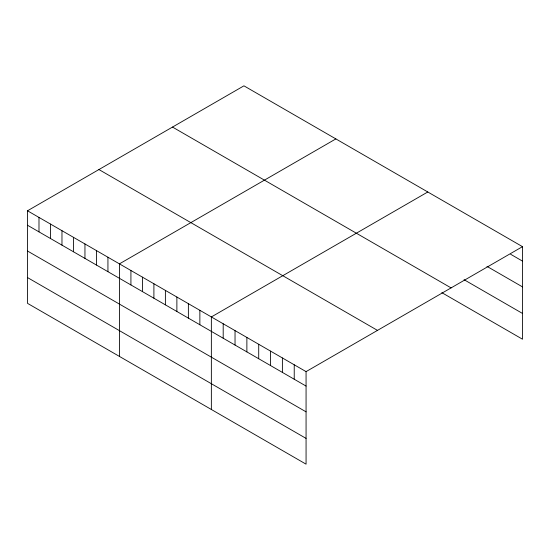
<?xml version="1.0" encoding="UTF-8"?>
<svg xmlns="http://www.w3.org/2000/svg" width="550" height="550" viewBox="0 0 550 550"><rect width="100%" height="100%" fill="white"/><g stroke="black" fill="none" stroke-linecap="round" stroke-linejoin="round"><path stroke-width="0.82" d="M27.5 210.788L306.068 371.621L306.068 464.166L27.5 303.339L27.5 210.788L243.932 85.834L522.5 246.661L522.5 339.212L441.842 292.648M335.857 138.909L119.426 263.863L119.426 356.414M427.79 191.978L211.358 316.938L211.358 409.482M306.068 371.621L522.5 246.661M510.661 254.279L522.5 261.113M486.984 266.379L522.5 286.887M464.042 279.689L522.5 313.438M172.507 127.071L451.076 287.897M98.924 169.551L377.493 330.385M27.5 225.239L306.068 386.072M27.5 251.013L306.068 411.84M27.5 277.564L306.068 438.398M294.229 364.781L294.229 379.239M282.391 357.947L282.391 372.398M270.552 351.113L270.552 365.564M258.713 344.279L258.713 358.731M246.874 337.446L246.874 351.897M235.036 330.605L235.036 345.056M223.197 323.771L223.197 338.222M199.863 310.303L199.863 324.754M188.375 303.669L188.375 318.12M176.88 297.034L176.88 311.486M165.392 290.4L165.392 304.851M153.904 283.766L153.904 298.217M142.409 277.131L142.409 291.582M130.921 270.497L130.921 284.948M107.938 257.228L107.938 271.679M96.442 250.594L96.442 265.045M84.954 243.959L84.954 258.411M73.466 237.325L73.466 251.776M61.971 230.691L61.971 245.142M50.483 224.056L50.483 238.508M38.988 217.422L38.988 231.873"/></g></svg>
